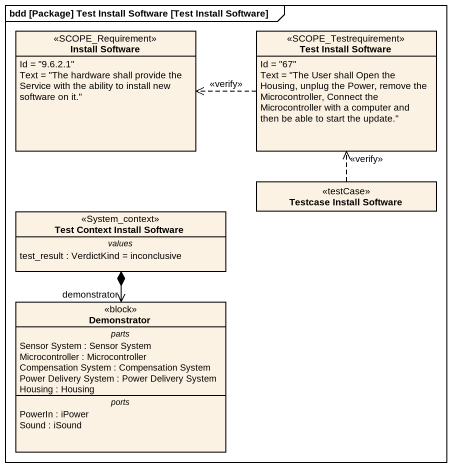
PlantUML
@startuml
mainframe bdd [Package] Test Install Software [Test Install Software]
hide circle
hide empty members
class "Install Software" as Install_Software <<SCOPE_Requirement>> {
  Id = "9.6.2.1"
  Text = "The hardware shall provide the Service with the ability to install new software on it."
}
class "Test Install Software" as Test_Install_Software <<SCOPE_Testrequirement>> {
  Id = "67"
  Text = "The User shall Open the Housing, unplug the Power, remove the Microcontroller, Connect the Microcontroller with a computer and then be able to start the update."
}
class "Testcase Install Software" as Testcase_Install_Software <<testCase>>
class "Test Context Install Software" as Test_Context_Install <<System_context>> {
  -- values --
  test_result : VerdictKind = inconclusive
}
class Demonstrator <<block>> {
  -- parts --
  Sensor System : Sensor System
  Microcontroller : Microcontroller
  Compensation System : Compensation System
  Power Delivery System : Power Delivery System
  Housing : Housing
  -- ports --
  PowerIn : iPower
  Sound : iSound
}
Test_Install_Software .left.> Install_Software : <<verify>>
Testcase_Install_Software .up.> Test_Install_Software : <<verify>>
Test_Context_Install *--> "demonstrator" Demonstrator
@enduml
